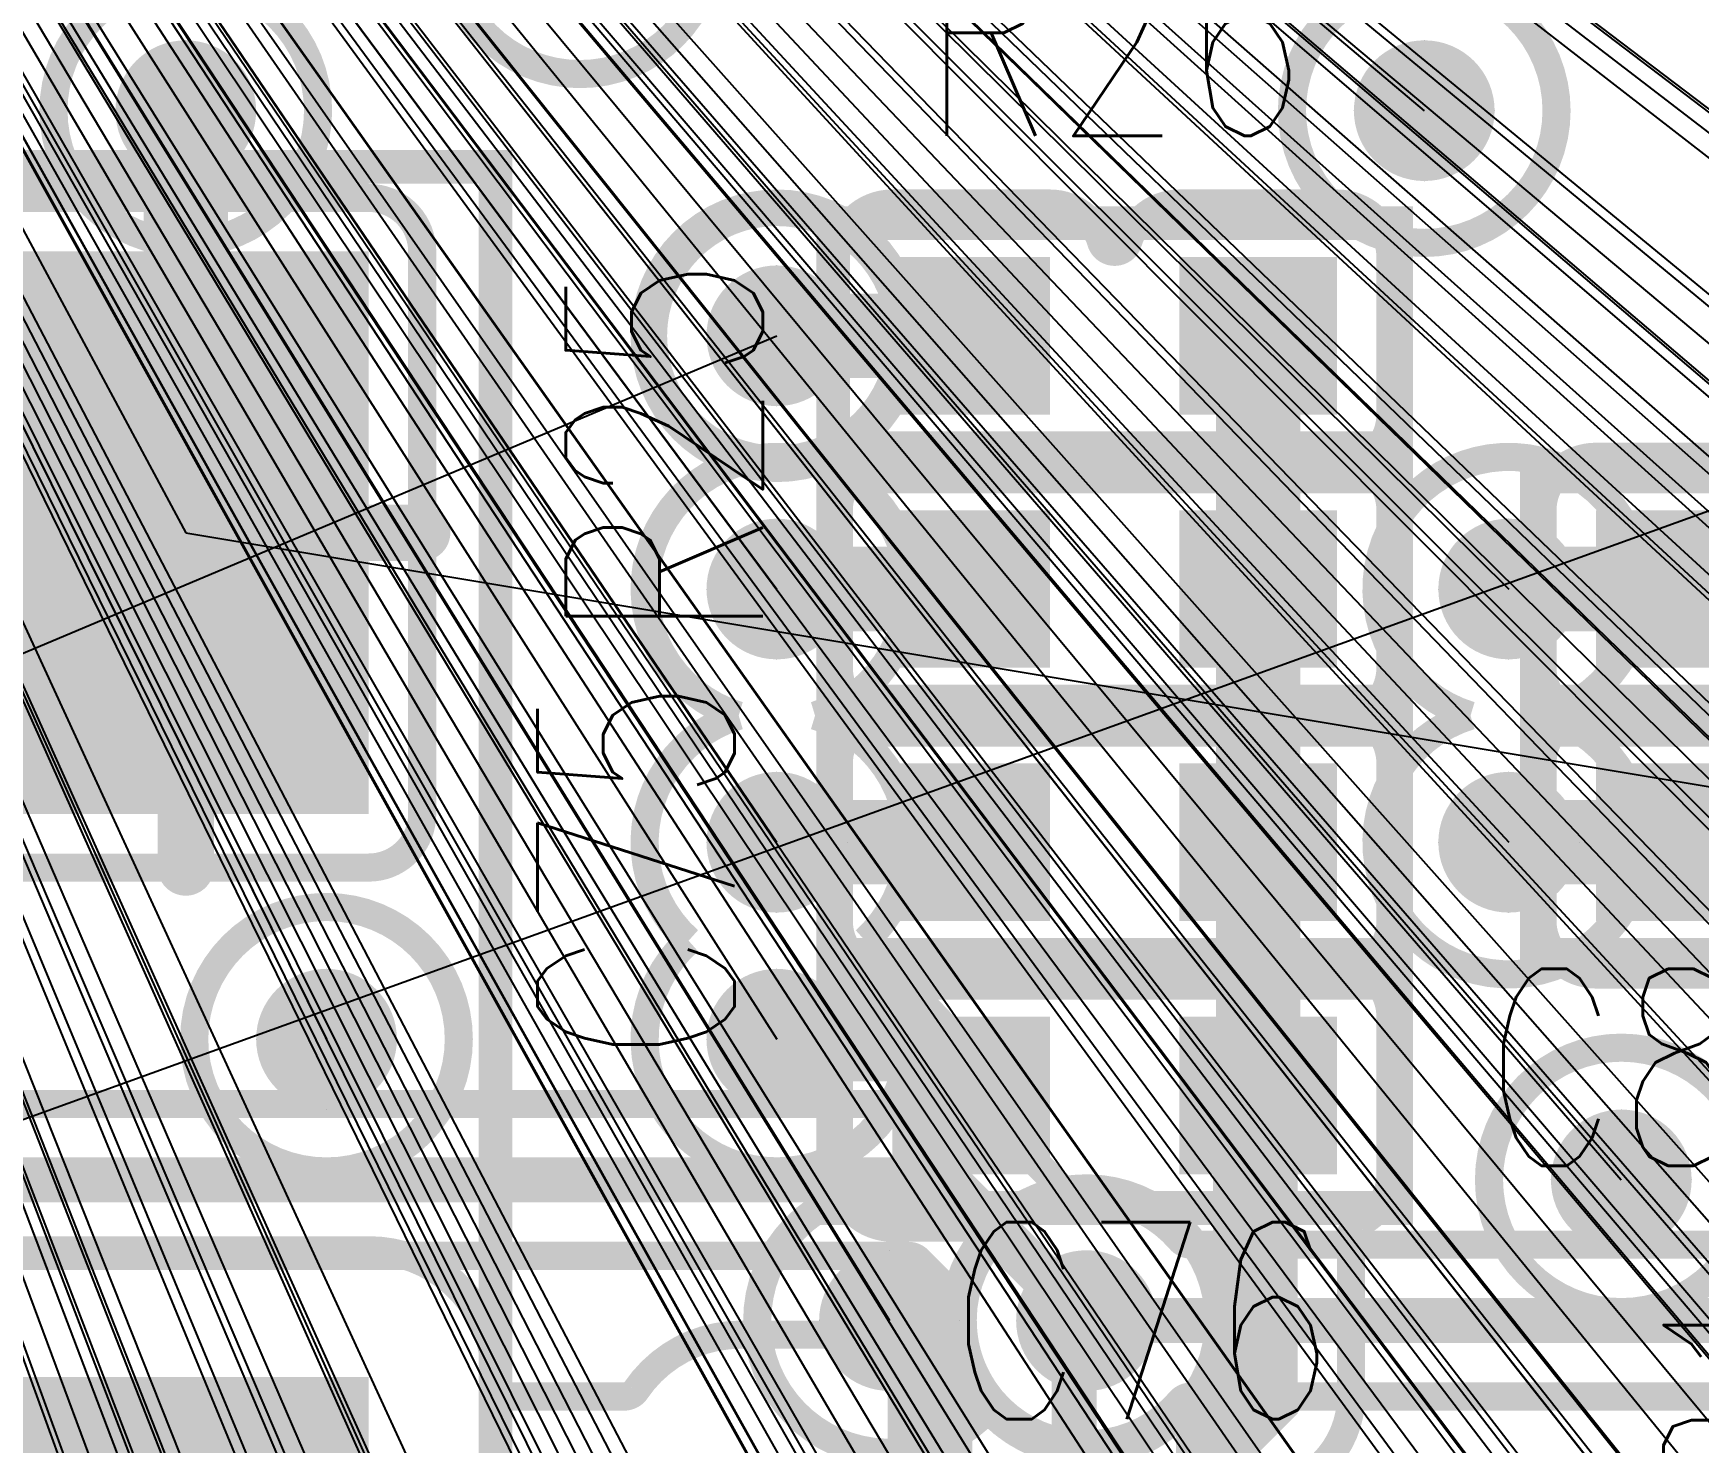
# Model space of a CAD drawing. Extents: x -1.33 to 3.2, y -3.63 to 2.02.
# Drawn here: x 0.5079 to 0.8037, y 1.0183 to 1.2688 of the extents above; entities that cross this region are included whole.
import ezdxf
from ezdxf.enums import TextEntityAlignment as Align

# ---------------------------------------------------------------- set-up
doc = ezdxf.new("R2010")
doc.units = 0
for name, pattern in [('SIG_0', [2, 1, 1]), ('SIG_37', [2, 1, 1]), ('SIG_51', [2, 1, 1]), ('SIG_52', [2, 1, 1])]:
    doc.linetypes.add(name, pattern=pattern)
for name, color, linetype in [('ATTRIBUTE_123', 255, 'CONTINUOUS'), ('DRIL_NPLTE_THRU_01', 16, 'CONTINUOUS'), ('DRIL_NPLTE_THRU_02', 106, 'CONTINUOUS'), ('DRIL_NPLTE_THRU_03', 255, 'CONTINUOUS'), ('DRIL_NPLTE_THRU_04', 176, 'CONTINUOUS'), ('DRIL_PLTE_THRU_01', 16, 'CONTINUOUS'), ('DRIL_PLTE_THRU_02', 106, 'CONTINUOUS'), ('DRIL_PLTE_THRU_03', 255, 'CONTINUOUS'), ('DRIL_PLTE_THRU_04', 176, 'CONTINUOUS'), ('DRIL_SYMBOL', 254, 'CONTINUOUS'), ('LINK_00', 254, 'CONTINUOUS'), ('PADS_BOT', 5, 'CONTINUOUS'), ('PADS_INNER', 1, 'CONTINUOUS'), ('PADS_TOP', 1, 'CONTINUOUS'), ('PART_NAME_123', 255, 'CONTINUOUS'), ('PART_TOP_2DLINE_123', 255, 'CONTINUOUS'), ('POUR_PADTHERM_01', 1, 'CONTINUOUS'), ('POUR_VIATHERM_01', 1, 'CONTINUOUS'), ('POUR_VIATHERM_02', 112, 'CONTINUOUS'), ('POUR_VIATHERM_03', 222, 'CONTINUOUS'), ('POUR_VIATHERM_04', 5, 'CONTINUOUS'), ('POUR_VOID_01', 1, 'CONTINUOUS'), ('POUR_VOID_02', 112, 'CONTINUOUS'), ('POUR_VOID_03', 222, 'CONTINUOUS'), ('POUR_VOID_04', 5, 'CONTINUOUS'), ('TRACE_01', 1, 'CONTINUOUS'), ('TRACE_04', 5, 'CONTINUOUS'), ('VIAPTS', 34, 'CONTINUOUS')]:
    doc.layers.add(name, color=color, linetype=linetype)
doc.styles.add('W0$005', font='simplex', dxfattribs={"width": 0.75})

# ---------------------------------------------------------------- blocks, each defined once
blk = doc.blocks.new('POUR_VOID_730')
at = {"layer": 'POUR_VOID_01', "const_width": 0.005}
blk.add_lwpolyline([(-16.1265, -16.7985), (-16.1545, -16.7985, -0.414214), (-16.164, -16.789), (-16.164, -16.761, -0.199359), (-16.16121, -16.75427, 0.415223), (-16.16121, -16.75073, -0.199359), (-16.164, -16.744), (-16.164, -16.716, -0.414214), (-16.1545, -16.7065), (-16.1265, -16.7065, -0.331681)], format="xyb", dxfattribs=at)
blk = doc.blocks.new('POUR_VOID_692')
at = {"layer": 'POUR_VOID_01', "const_width": 0.005}
blk.add_lwpolyline([(-16.363, -16.67), (-16.363, -16.77, -0.414214), (-16.3725, -16.7795), (-16.4375, -16.7795, -0.414214), (-16.447, -16.77), (-16.447, -16.67, -0.414214), (-16.4375, -16.6605), (-16.3725, -16.6605, -0.414214)], format="xyb", close=True, dxfattribs=at)
blk = doc.blocks.new('POUR_VOID_691')
at = {"layer": 'POUR_VOID_01', "const_width": 0.005}
blk.add_lwpolyline([(-16.4375, -16.8475), (-16.3725, -16.8475, -0.414214), (-16.35, -16.87), (-16.35, -16.871, 0.414214), (-16.3475, -16.8735), (-16.32711, -16.8735, 0.24907), (-16.32504, -16.8724, -0.249068), (-16.3064, -16.8625), (-16.2904, -16.8625, -0.274105), (-16.27066, -16.8742, 0.274107), (-16.26847, -16.8755), (-16.26577, -16.8755, 0.589317), (-16.26365, -16.87167, -0.300466), (-16.26305, -16.84743, 0.605913), (-16.26511, -16.8435), (-16.2795, -16.8435, -0.414214), (-16.289, -16.834), (-16.289, -16.806, -0.199359), (-16.28621, -16.79927, 0.415223), (-16.28621, -16.79573, -0.199359), (-16.289, -16.789), (-16.289, -16.761, -0.199359), (-16.28621, -16.75427, 0.415223), (-16.28621, -16.75073, -0.199359), (-16.289, -16.744), (-16.289, -16.716, -0.199359), (-16.28621, -16.70927, 0.415223), (-16.28621, -16.70573, -0.021846), (-16.28677, -16.70512, 0.351301), (-16.28984, -16.70451, -1.648533), (-16.28984, -16.66549, 0.351301), (-16.28677, -16.66488, -0.221272), (-16.2795, -16.6615), (-16.2515, -16.6615, -0.331681), (-16.2424, -16.66829, 0.745359), (-16.2376, -16.66829, -0.331681), (-16.2285, -16.6615), (-16.2005, -16.6615, -0.414214), (-16.191, -16.671), (-16.191, -16.699, -0.199359), (-16.19379, -16.70573, 0.415223), (-16.19379, -16.70927, -0.199359), (-16.191, -16.716), (-16.191, -16.744, -0.199359), (-16.19379, -16.75073, 0.415223), (-16.19379, -16.75427, -0.199359), (-16.191, -16.761), (-16.191, -16.789, -0.199359), (-16.19379, -16.79573, 0.415223), (-16.19379, -16.79927, -0.199359), (-16.191, -16.806), (-16.191, -16.834, -0.29325), (-16.19654, -16.84264, 0.29325), (-16.198, -16.84491), (-16.198, -16.8734, -0.198912), (-16.20298, -16.88542)], format="xyb", dxfattribs=at)
blk = doc.blocks.new('POUR_OUTLINE_677')
for name in ['POUR_VOID_730', 'POUR_VOID_692', 'POUR_VOID_691']:
    blk.add_blockref(name, (0, 0))
blk = doc.blocks.new('POUR_PADTHERM_739')
at = {"layer": 'POUR_PADTHERM_01', "const_width": 0.005}
for points in [[(-16.4075, -16.6605), (-16.4075, -16.7025, 1), (-16.4025, -16.7025), (-16.4025, -16.6605, 1), (-16.4075, -16.6605)], [(-16.447, -16.7225), (-16.4375, -16.7225, 1), (-16.4375, -16.7175), (-16.447, -16.7175, 1), (-16.447, -16.7225)], [(-16.363, -16.7175), (-16.3725, -16.7175, 1), (-16.3725, -16.7225), (-16.363, -16.7225, 1), (-16.363, -16.7175)], [(-16.4025, -16.7795), (-16.4025, -16.7375, 1), (-16.4075, -16.7375), (-16.4075, -16.7795, 1), (-16.4025, -16.7795)]]:
    blk.add_lwpolyline(points, format="xyb", dxfattribs=at)
blk = doc.blocks.new('POUR_VIATHERM_1240')
at = {"layer": 'POUR_VIATHERM_01'}
for points in [[(-16.3, -16.7175), (-16.3, -16.7175)], [(-16.3125, -16.73), (-16.3125, -16.73)], [(-16.2875, -16.73), (-16.2875, -16.73)], [(-16.3, -16.7425), (-16.3, -16.7425)]]:
    blk.add_lwpolyline(points, dxfattribs=at)
blk = doc.blocks.new('POUR_VIATHERM_1249')
at = {"layer": 'POUR_VIATHERM_01'}
for points in [[(-16.28, -16.8475), (-16.28, -16.8475)], [(-16.2925, -16.86), (-16.2925, -16.86)], [(-16.2675, -16.86), (-16.2675, -16.86)]]:
    blk.add_lwpolyline(points, dxfattribs=at)
blk = doc.blocks.new('POUR_VIATHERM_1256')
at = {"layer": 'POUR_VIATHERM_01'}
for points in [[(-16.17, -16.7175), (-16.17, -16.7175)], [(-16.1825, -16.73), (-16.1825, -16.73)], [(-16.17, -16.7425), (-16.17, -16.7425)]]:
    blk.add_lwpolyline(points, dxfattribs=at)
blk = doc.blocks.new('POUR_VIATHERM_1257')
at = {"layer": 'POUR_VIATHERM_01'}
for points in [[(-16.17, -16.7625), (-16.17, -16.7625)], [(-16.1825, -16.775), (-16.1825, -16.775)], [(-16.17, -16.7875), (-16.17, -16.7875)]]:
    blk.add_lwpolyline(points, dxfattribs=at)
blk = doc.blocks.new('POUR_VIATHERM_1260')
at = {"layer": 'POUR_VIATHERM_01'}
for points in [[(-16.3, -16.7975), (-16.3, -16.7975)], [(-16.3125, -16.81), (-16.3125, -16.81)], [(-16.2875, -16.81), (-16.2875, -16.81)], [(-16.3, -16.8225), (-16.3, -16.8225)]]:
    blk.add_lwpolyline(points, dxfattribs=at)
blk = doc.blocks.new('POUR_VIATHERM_1261')
at = {"layer": 'POUR_VIATHERM_01'}
for points in [[(-16.3, -16.7625), (-16.3, -16.7625)], [(-16.3125, -16.775), (-16.3125, -16.775)], [(-16.2875, -16.775), (-16.2875, -16.775)], [(-16.3, -16.7875), (-16.3, -16.7875)]]:
    blk.add_lwpolyline(points, dxfattribs=at)
blk = doc.blocks.new('POUR_VIATHERM_1301')
at = {"layer": 'POUR_VIATHERM_01'}
for points in [[(-16.38, -16.7975), (-16.38, -16.7975)], [(-16.3925, -16.81), (-16.3925, -16.81)], [(-16.3675, -16.81), (-16.3675, -16.81)], [(-16.38, -16.8225), (-16.38, -16.8225)]]:
    blk.add_lwpolyline(points, dxfattribs=at)
blk = doc.blocks.new('POUR_VIATHERM_1328')
at = {"layer": 'POUR_VIATHERM_01'}
for points in [[(-16.15, -16.8225), (-16.15, -16.8225)], [(-16.1625, -16.835), (-16.1625, -16.835)], [(-16.1375, -16.835), (-16.1375, -16.835)], [(-16.15, -16.8475), (-16.15, -16.8475)]]:
    blk.add_lwpolyline(points, dxfattribs=at)
blk = doc.blocks.new('POUR_VIATHERM_1348')
at = {"layer": 'POUR_VIATHERM_01'}
for points in [[(-16.185, -16.6325), (-16.185, -16.6325)], [(-16.1975, -16.645), (-16.1975, -16.645)], [(-16.1725, -16.645), (-16.1725, -16.645)], [(-16.185, -16.6575), (-16.185, -16.6575)]]:
    blk.add_lwpolyline(points, dxfattribs=at)
blk = doc.blocks.new('POUR_VIATHERM_1390')
at = {"layer": 'POUR_VIATHERM_01'}
for points in [[(-16.405, -16.6325), (-16.405, -16.6325)], [(-16.4175, -16.645), (-16.4175, -16.645)], [(-16.3925, -16.645), (-16.3925, -16.645)], [(-16.405, -16.6575), (-16.405, -16.6575)]]:
    blk.add_lwpolyline(points, dxfattribs=at)
blk = doc.blocks.new('POUR_HEADER_0')
for name in ['POUR_OUTLINE_677', 'POUR_VIATHERM_1390', 'POUR_VIATHERM_1348', 'POUR_PADTHERM_739', 'POUR_VIATHERM_1240', 'POUR_VIATHERM_1256', 'POUR_VIATHERM_1261', 'POUR_VIATHERM_1257', 'POUR_VIATHERM_1301', 'POUR_VIATHERM_1260', 'POUR_VIATHERM_1328', 'POUR_VIATHERM_1249']:
    blk.add_blockref(name, (18, 18))
blk = doc.blocks.new('POUR_VOID_25')
at = {"layer": 'POUR_VOID_04', "const_width": 0.005}
blk.add_lwpolyline([(-16.322, -16.685, 1), (-16.278, -16.685, 1)], format="xyb", close=True, dxfattribs=at)
blk = doc.blocks.new('POUR_VOID_12')
at = {"layer": 'POUR_VOID_04', "const_width": 0.005}
for points in [[(-16.08163, -16.8735), (-16.22645, -16.8735, 0.218159), (-16.22834, -16.87437, -0.722908), (-16.26694, -16.85838, 0.218159), (-16.26767, -16.85643), (-16.27486, -16.84923, 0.198912), (-16.27663, -16.8485), (-16.66, -16.8485, -0.198912), (-16.66955, -16.84455), (-16.70986, -16.80423, 0.198912), (-16.71163, -16.8035), (-17.165, -16.8035, -0.090521)], [(-17.15837, -16.7765), (-16.705, -16.7765, -0.198912), (-16.69545, -16.78045), (-16.65514, -16.82077, 0.198912), (-16.65337, -16.8215), (-16.27, -16.8215, -0.198912), (-16.26045, -16.82545), (-16.24857, -16.83733, 0.218159), (-16.24662, -16.83806, -0.23756), (-16.22834, -16.84563, 0.218159), (-16.22645, -16.8465), (-16.075, -16.8465, -0.198912)]]:
    blk.add_lwpolyline(points, format="xyb", dxfattribs=at)
blk = doc.blocks.new('POUR_OUTLINE_4')
for name in ['POUR_VOID_12', 'POUR_VOID_25']:
    blk.add_blockref(name, (0, 0))
blk = doc.blocks.new('POUR_VIATHERM_528')
at = {"layer": 'POUR_VIATHERM_04'}
for points in [[(-16.3, -16.7175), (-16.3, -16.7175)], [(-16.3125, -16.73), (-16.3125, -16.73)], [(-16.2875, -16.73), (-16.2875, -16.73)], [(-16.3, -16.7425), (-16.3, -16.7425)]]:
    blk.add_lwpolyline(points, dxfattribs=at)
blk = doc.blocks.new('POUR_VIATHERM_536')
at = {"layer": 'POUR_VIATHERM_04'}
for points in [[(-16.28, -16.8475), (-16.28, -16.8475)], [(-16.2925, -16.86), (-16.2925, -16.86)], [(-16.2675, -16.86), (-16.2675, -16.86)], [(-16.28, -16.8725), (-16.28, -16.8725)]]:
    blk.add_lwpolyline(points, dxfattribs=at)
blk = doc.blocks.new('POUR_VIATHERM_543')
at = {"layer": 'POUR_VIATHERM_04'}
for points in [[(-16.17, -16.7175), (-16.17, -16.7175)], [(-16.1825, -16.73), (-16.1825, -16.73)], [(-16.1575, -16.73), (-16.1575, -16.73)], [(-16.17, -16.7425), (-16.17, -16.7425)]]:
    blk.add_lwpolyline(points, dxfattribs=at)
blk = doc.blocks.new('POUR_VIATHERM_544')
at = {"layer": 'POUR_VIATHERM_04'}
for points in [[(-16.17, -16.7625), (-16.17, -16.7625)], [(-16.1825, -16.775), (-16.1825, -16.775)], [(-16.1575, -16.775), (-16.1575, -16.775)], [(-16.17, -16.7875), (-16.17, -16.7875)]]:
    blk.add_lwpolyline(points, dxfattribs=at)
blk = doc.blocks.new('POUR_VIATHERM_547')
at = {"layer": 'POUR_VIATHERM_04'}
for points in [[(-16.3, -16.7975), (-16.3, -16.7975)], [(-16.3125, -16.81), (-16.3125, -16.81)], [(-16.2875, -16.81), (-16.2875, -16.81)], [(-16.3, -16.8225), (-16.3, -16.8225)]]:
    blk.add_lwpolyline(points, dxfattribs=at)
blk = doc.blocks.new('POUR_VIATHERM_548')
at = {"layer": 'POUR_VIATHERM_04'}
for points in [[(-16.3, -16.7625), (-16.3, -16.7625)], [(-16.3125, -16.775), (-16.3125, -16.775)], [(-16.2875, -16.775), (-16.2875, -16.775)], [(-16.3, -16.7875), (-16.3, -16.7875)]]:
    blk.add_lwpolyline(points, dxfattribs=at)
blk = doc.blocks.new('POUR_VIATHERM_588')
at = {"layer": 'POUR_VIATHERM_04'}
for points in [[(-16.38, -16.7975), (-16.38, -16.7975)], [(-16.3925, -16.81), (-16.3925, -16.81)], [(-16.3675, -16.81), (-16.3675, -16.81)], [(-16.38, -16.8225), (-16.38, -16.8225)]]:
    blk.add_lwpolyline(points, dxfattribs=at)
blk = doc.blocks.new('POUR_VIATHERM_615')
at = {"layer": 'POUR_VIATHERM_04'}
for points in [[(-16.15, -16.8225), (-16.15, -16.8225)], [(-16.1625, -16.835), (-16.1625, -16.835)], [(-16.1375, -16.835), (-16.1375, -16.835)], [(-16.15, -16.8475), (-16.15, -16.8475)]]:
    blk.add_lwpolyline(points, dxfattribs=at)
blk = doc.blocks.new('POUR_VIATHERM_635')
at = {"layer": 'POUR_VIATHERM_04'}
for points in [[(-16.185, -16.6325), (-16.185, -16.6325)], [(-16.1975, -16.645), (-16.1975, -16.645)], [(-16.1725, -16.645), (-16.1725, -16.645)], [(-16.185, -16.6575), (-16.185, -16.6575)]]:
    blk.add_lwpolyline(points, dxfattribs=at)
blk = doc.blocks.new('POUR_VIATHERM_675')
at = {"layer": 'POUR_VIATHERM_04'}
for points in [[(-16.405, -16.6325), (-16.405, -16.6325)], [(-16.4175, -16.645), (-16.4175, -16.645)], [(-16.3925, -16.645), (-16.3925, -16.645)], [(-16.405, -16.6575), (-16.405, -16.6575)]]:
    blk.add_lwpolyline(points, dxfattribs=at)
blk = doc.blocks.new('POUR_HEADER_1')
for name in ['POUR_OUTLINE_4', 'POUR_VIATHERM_675', 'POUR_VIATHERM_635', 'POUR_VIATHERM_528', 'POUR_VIATHERM_543', 'POUR_VIATHERM_548', 'POUR_VIATHERM_544', 'POUR_VIATHERM_588', 'POUR_VIATHERM_547', 'POUR_VIATHERM_615', 'POUR_VIATHERM_536']:
    blk.add_blockref(name, (18, 18))
blk = doc.blocks.new('POUR_VOID_1947')
at = {"layer": 'POUR_VOID_02', "const_width": 0.005}
blk.add_lwpolyline([(-16.3235, -16.685, 1), (-16.2765, -16.685, 1)], format="xyb", close=True, dxfattribs=at)
blk = doc.blocks.new('POUR_VOID_1945')
at = {"layer": 'POUR_VOID_02', "const_width": 0.005}
blk.add_lwpolyline([(-16.2685, -16.86, 1), (-16.2215, -16.86, 1)], format="xyb", close=True, dxfattribs=at)
blk = doc.blocks.new('POUR_OUTLINE_1921')
for name in ['POUR_VOID_1947', 'POUR_VOID_1945']:
    blk.add_blockref(name, (0, 0))
blk = doc.blocks.new('POUR_VIATHERM_2467')
at = {"layer": 'POUR_VIATHERM_02'}
for points in [[(-16.3, -16.7175), (-16.3, -16.7175)], [(-16.3125, -16.73), (-16.3125, -16.73)], [(-16.2875, -16.73), (-16.2875, -16.73)], [(-16.3, -16.7425), (-16.3, -16.7425)]]:
    blk.add_lwpolyline(points, dxfattribs=at)
blk = doc.blocks.new('POUR_VIATHERM_2475')
at = {"layer": 'POUR_VIATHERM_02'}
for points in [[(-16.28, -16.8475), (-16.28, -16.8475)], [(-16.2925, -16.86), (-16.2925, -16.86)], [(-16.2675, -16.86), (-16.2675, -16.86)], [(-16.28, -16.8725), (-16.28, -16.8725)]]:
    blk.add_lwpolyline(points, dxfattribs=at)
blk = doc.blocks.new('POUR_VIATHERM_2482')
at = {"layer": 'POUR_VIATHERM_02'}
for points in [[(-16.17, -16.7175), (-16.17, -16.7175)], [(-16.1825, -16.73), (-16.1825, -16.73)], [(-16.1575, -16.73), (-16.1575, -16.73)], [(-16.17, -16.7425), (-16.17, -16.7425)]]:
    blk.add_lwpolyline(points, dxfattribs=at)
blk = doc.blocks.new('POUR_VIATHERM_2483')
at = {"layer": 'POUR_VIATHERM_02'}
for points in [[(-16.17, -16.7625), (-16.17, -16.7625)], [(-16.1825, -16.775), (-16.1825, -16.775)], [(-16.1575, -16.775), (-16.1575, -16.775)], [(-16.17, -16.7875), (-16.17, -16.7875)]]:
    blk.add_lwpolyline(points, dxfattribs=at)
blk = doc.blocks.new('POUR_VIATHERM_2486')
at = {"layer": 'POUR_VIATHERM_02'}
for points in [[(-16.3, -16.7975), (-16.3, -16.7975)], [(-16.3125, -16.81), (-16.3125, -16.81)], [(-16.2875, -16.81), (-16.2875, -16.81)], [(-16.3, -16.8225), (-16.3, -16.8225)]]:
    blk.add_lwpolyline(points, dxfattribs=at)
blk = doc.blocks.new('POUR_VIATHERM_2487')
at = {"layer": 'POUR_VIATHERM_02'}
for points in [[(-16.3, -16.7625), (-16.3, -16.7625)], [(-16.3125, -16.775), (-16.3125, -16.775)], [(-16.2875, -16.775), (-16.2875, -16.775)], [(-16.3, -16.7875), (-16.3, -16.7875)]]:
    blk.add_lwpolyline(points, dxfattribs=at)
blk = doc.blocks.new('POUR_VIATHERM_2527')
at = {"layer": 'POUR_VIATHERM_02'}
for points in [[(-16.38, -16.7975), (-16.38, -16.7975)], [(-16.3925, -16.81), (-16.3925, -16.81)], [(-16.3675, -16.81), (-16.3675, -16.81)], [(-16.38, -16.8225), (-16.38, -16.8225)]]:
    blk.add_lwpolyline(points, dxfattribs=at)
blk = doc.blocks.new('POUR_VIATHERM_2554')
at = {"layer": 'POUR_VIATHERM_02'}
for points in [[(-16.15, -16.8225), (-16.15, -16.8225)], [(-16.1625, -16.835), (-16.1625, -16.835)], [(-16.1375, -16.835), (-16.1375, -16.835)], [(-16.15, -16.8475), (-16.15, -16.8475)]]:
    blk.add_lwpolyline(points, dxfattribs=at)
blk = doc.blocks.new('POUR_VIATHERM_2574')
at = {"layer": 'POUR_VIATHERM_02'}
for points in [[(-16.185, -16.6325), (-16.185, -16.6325)], [(-16.1975, -16.645), (-16.1975, -16.645)], [(-16.1725, -16.645), (-16.1725, -16.645)], [(-16.185, -16.6575), (-16.185, -16.6575)]]:
    blk.add_lwpolyline(points, dxfattribs=at)
blk = doc.blocks.new('POUR_VIATHERM_2613')
at = {"layer": 'POUR_VIATHERM_02'}
for points in [[(-16.405, -16.6325), (-16.405, -16.6325)], [(-16.4175, -16.645), (-16.4175, -16.645)], [(-16.3925, -16.645), (-16.3925, -16.645)], [(-16.405, -16.6575), (-16.405, -16.6575)]]:
    blk.add_lwpolyline(points, dxfattribs=at)
blk = doc.blocks.new('POUR_HEADER_2')
for name in ['POUR_OUTLINE_1921', 'POUR_VIATHERM_2613', 'POUR_VIATHERM_2574', 'POUR_VIATHERM_2467', 'POUR_VIATHERM_2482', 'POUR_VIATHERM_2487', 'POUR_VIATHERM_2483', 'POUR_VIATHERM_2527', 'POUR_VIATHERM_2486', 'POUR_VIATHERM_2554', 'POUR_VIATHERM_2475']:
    blk.add_blockref(name, (18, 18))
blk = doc.blocks.new('POUR_VOID_1595')
at = {"layer": 'POUR_VOID_03', "const_width": 0.005}
blk.add_lwpolyline([(-16.4285, -16.645, 1), (-16.3815, -16.645, 1)], format="xyb", close=True, dxfattribs=at)
blk = doc.blocks.new('POUR_VOID_1585')
at = {"layer": 'POUR_VOID_03', "const_width": 0.005}
blk.add_lwpolyline([(-16.3585, -16.615, 1), (-16.3115, -16.615, 1)], format="xyb", close=True, dxfattribs=at)
blk = doc.blocks.new('POUR_VOID_1584')
at = {"layer": 'POUR_VOID_03', "const_width": 0.005}
blk.add_lwpolyline([(-16.4035, -16.81, 1), (-16.3565, -16.81, 1)], format="xyb", close=True, dxfattribs=at)
blk = doc.blocks.new('POUR_VOID_1576')
at = {"layer": 'POUR_VOID_03', "const_width": 0.005}
blk.add_lwpolyline([(-16.30678, -16.7525, -6.781646), (-16.29322, -16.7525, -0.585259), (-16.28432, -16.7925, -2.614026), (-16.31568, -16.7925, -0.585259)], format="xyb", close=True, dxfattribs=at)
blk = doc.blocks.new('POUR_VOID_1563')
at = {"layer": 'POUR_VOID_03', "const_width": 0.005}
blk.add_lwpolyline([(-16.2625, -16.84432, -2.614026), (-16.2625, -16.87568, -2.614026)], format="xyb", close=True, dxfattribs=at)
blk = doc.blocks.new('POUR_VOID_1537')
at = {"layer": 'POUR_VOID_03', "const_width": 0.005}
blk.add_lwpolyline([(-16.2085, -16.645, 1), (-16.1615, -16.645, 1)], format="xyb", close=True, dxfattribs=at)
blk = doc.blocks.new('POUR_VOID_1536')
at = {"layer": 'POUR_VOID_03', "const_width": 0.005}
blk.add_lwpolyline([(-16.17678, -16.7525, -6.781646), (-16.16322, -16.7525, -6.781646)], format="xyb", close=True, dxfattribs=at)
blk = doc.blocks.new('POUR_VOID_1530')
at = {"layer": 'POUR_VOID_03', "const_width": 0.005}
blk.add_lwpolyline([(-16.1735, -16.835, 1), (-16.1265, -16.835, 1)], format="xyb", close=True, dxfattribs=at)
blk = doc.blocks.new('POUR_OUTLINE_1392')
for name in ['POUR_VOID_1585', 'POUR_VOID_1595', 'POUR_VOID_1537', 'POUR_VOID_1576', 'POUR_VOID_1536', 'POUR_VOID_1584', 'POUR_VOID_1530', 'POUR_VOID_1563']:
    blk.add_blockref(name, (0, 0))
blk = doc.blocks.new('POUR_VIATHERM_1911')
at = {"layer": 'POUR_VIATHERM_03'}
for points in [[(-16.3, -16.6725), (-16.3, -16.6725)], [(-16.3125, -16.685), (-16.3125, -16.685)], [(-16.2875, -16.685), (-16.2875, -16.685)], [(-16.3, -16.6975), (-16.3, -16.6975)]]:
    blk.add_lwpolyline(points, dxfattribs=at)
blk = doc.blocks.new('POUR_HEADER_3')
for name in ['POUR_OUTLINE_1392', 'POUR_VIATHERM_1911']:
    blk.add_blockref(name, (18, 15.915))
blk = doc.blocks.new('SMOOTH_0$006')
at = {"const_width": 0.003}
blk.add_lwpolyline([(-0.0015, 0, 1), (0.0015, 0, 1)], format="xyb", close=True, dxfattribs=at)
blk = doc.blocks.new('PART_BODY_TOP_24')
at = {"layer": 'PART_TOP_2DLINE_123', "const_width": 0.006}
blk.add_lwpolyline([(-0.05, -0.02), (0.05, -0.02), (0.05, 0.02), (-0.05, 0.02)], close=True, dxfattribs=at)
at = {"layer": 'PART_TOP_2DLINE_123'}
for p in [(-0.05, 0.02), (0.05, 0.02), (-0.05, -0.02), (0.05, -0.02)]:
    blk.add_blockref('SMOOTH_0$006', p, dxfattribs=at)
blk = doc.blocks.new('DRIL_HOLE_0')
blk.add_lwpolyline([(0, 0, 1), (0, 0, 1)], format="xyb", close=True)
blk = doc.blocks.new('PAD_10')
blk.add_lwpolyline([(0, 0, 1), (0, 0, 1)], format="xyb", close=True)
blk = doc.blocks.new('PAD_12')
at = {"const_width": 0.028}
blk.add_lwpolyline([(-0.014, 0), (0.014, 0)], dxfattribs=at)
blk = doc.blocks.new('STK_TOP_8')
at = {"layer": 'DRIL_PLTE_THRU_01'}
blk.add_blockref('DRIL_HOLE_0', (0, 0), dxfattribs=at)
at = {"layer": 'DRIL_PLTE_THRU_02'}
blk.add_blockref('DRIL_HOLE_0', (0, 0), dxfattribs=at)
at = {"layer": 'DRIL_PLTE_THRU_03'}
blk.add_blockref('DRIL_HOLE_0', (0, 0), dxfattribs=at)
at = {"layer": 'DRIL_PLTE_THRU_04'}
blk.add_blockref('DRIL_HOLE_0', (0, 0), dxfattribs=at)
at = {"layer": 'PADS_BOT'}
blk.add_blockref('PAD_10', (0, 0), dxfattribs=at)
at = {"layer": 'PADS_INNER'}
blk.add_blockref('PAD_10', (0, 0), dxfattribs=at)
at = {"layer": 'PADS_TOP'}
blk.add_blockref('PAD_12', (0, 0), dxfattribs=at)
blk = doc.blocks.new('SYM_TOP_6')
for name, p in [('PART_BODY_TOP_24', (0, 0)), ('STK_TOP_8', (-0.0255, 0)), ('STK_TOP_8', (0.0255, 0))]:
    blk.add_blockref(name, p)
blk = doc.blocks.new('PART_TOP_78')
blk.add_blockref('SYM_TOP_6', (0, 0))
at = {"layer": 'PART_NAME_123', "style": 'W0$005', "width": 0.75}
blk.add_text('C75', height=0.035, rotation=90, dxfattribs=at).set_placement((-0.085, -0.005), align=Align.MIDDLE_CENTER)
blk = doc.blocks.new('PART_TOP_79')
blk.add_blockref('SYM_TOP_6', (0, 0))
at = {"layer": 'PART_NAME_123', "style": 'W0$005', "width": 0.75}
blk.add_text('C76', height=0.035, dxfattribs=at).set_placement((0.005, -0.04), align=Align.MIDDLE_CENTER)
blk = doc.blocks.new('PART_TOP_85')
blk.add_blockref('SYM_TOP_6', (0, 0))
at = {"layer": 'PART_NAME_123', "style": 'W0$005', "width": 0.75}
blk.add_text('C81', height=0.035, rotation=-180, dxfattribs=at).set_placement((0.035, -0.05), align=Align.MIDDLE_CENTER)
blk = doc.blocks.new('PART_TOP_86')
blk.add_blockref('SYM_TOP_6', (0, 0))
at = {"layer": 'PART_NAME_123', "style": 'W0$005', "width": 0.75}
blk.add_text('C82', height=0.035, rotation=-180, dxfattribs=at).set_placement((0.025, 0.04), align=Align.MIDDLE_CENTER)
blk = doc.blocks.new('PART_TOP_87')
blk.add_blockref('SYM_TOP_6', (0, 0))
at = {"layer": 'PART_NAME_123', "style": 'W0$005', "width": 0.75}
blk.add_text('C83', height=0.035, rotation=-180, dxfattribs=at).set_placement((-0.09, -0.005), align=Align.MIDDLE_CENTER)
blk = doc.blocks.new('PART_BODY_TOP_27')
at = {"layer": 'PART_TOP_2DLINE_123', "const_width": 0.006}
blk.add_lwpolyline([(0.155, 0.165), (0.155, -0.165), (-0.155, -0.165), (-0.155, 0.165)], close=True, dxfattribs=at)
at = {"layer": 'PART_TOP_2DLINE_123'}
blk.add_blockref('SMOOTH_0$006', (0.155, 0.165), dxfattribs=at)
blk = doc.blocks.new('PAD_18')
at = {"const_width": 0.065}
blk.add_lwpolyline([(-0.05, 0), (0.05, 0)], dxfattribs=at)
blk = doc.blocks.new('STK_TOP_13')
at = {"layer": 'DRIL_PLTE_THRU_01'}
blk.add_blockref('DRIL_HOLE_0', (0, 0), dxfattribs=at)
at = {"layer": 'DRIL_PLTE_THRU_02'}
blk.add_blockref('DRIL_HOLE_0', (0, 0), dxfattribs=at)
at = {"layer": 'DRIL_PLTE_THRU_03'}
blk.add_blockref('DRIL_HOLE_0', (0, 0), dxfattribs=at)
at = {"layer": 'DRIL_PLTE_THRU_04'}
blk.add_blockref('DRIL_HOLE_0', (0, 0), dxfattribs=at)
at = {"layer": 'PADS_BOT'}
blk.add_blockref('PAD_10', (0, 0), dxfattribs=at)
at = {"layer": 'PADS_INNER'}
blk.add_blockref('PAD_10', (0, 0), dxfattribs=at)
at = {"layer": 'PADS_TOP', "rotation": 90}
blk.add_blockref('PAD_18', (0, 0), dxfattribs=at)
blk = doc.blocks.new('SYM_TOP_9')
for name, p in [('STK_TOP_13', (0.1, 0.1)), ('PART_BODY_TOP_27', (0, 0)), ('STK_TOP_13', (0.1, -0.1))]:
    blk.add_blockref(name, p)
blk = doc.blocks.new('PART_TOP_130')
blk.add_blockref('SYM_TOP_9', (0, 0))
blk = doc.blocks.new('PART_BODY_TOP_29')
at = {"layer": 'PART_TOP_2DLINE_123', "const_width": 0.006}
blk.add_lwpolyline([(-0.06, -0.06), (-0.06, 0.06), (0.06, 0.06), (0.06, -0.06)], close=True, dxfattribs=at)
at = {"layer": 'PART_TOP_2DLINE_123'}
for p in [(-0.06, 0.06), (0.06, 0.06), (-0.06, -0.06), (0.06, -0.06)]:
    blk.add_blockref('SMOOTH_0$006', p, dxfattribs=at)
blk = doc.blocks.new('PAD_24')
at = {"const_width": 0.016}
blk.add_lwpolyline([(-0.02, 0), (0.02, 0)], dxfattribs=at)
blk = doc.blocks.new('STK_TOP_18')
at = {"layer": 'DRIL_NPLTE_THRU_01'}
blk.add_blockref('DRIL_HOLE_0', (0, 0), dxfattribs=at)
at = {"layer": 'DRIL_NPLTE_THRU_02'}
blk.add_blockref('DRIL_HOLE_0', (0, 0), dxfattribs=at)
at = {"layer": 'DRIL_NPLTE_THRU_03'}
blk.add_blockref('DRIL_HOLE_0', (0, 0), dxfattribs=at)
at = {"layer": 'DRIL_NPLTE_THRU_04'}
blk.add_blockref('DRIL_HOLE_0', (0, 0), dxfattribs=at)
at = {"layer": 'PADS_BOT'}
blk.add_blockref('PAD_10', (0, 0), dxfattribs=at)
at = {"layer": 'PADS_INNER'}
blk.add_blockref('PAD_10', (0, 0), dxfattribs=at)
at = {"layer": 'PADS_TOP', "rotation": 90}
blk.add_blockref('PAD_24', (0, 0), dxfattribs=at)
blk = doc.blocks.new('SYM_TOP_11')
for name, p in [('STK_TOP_18', (-0.0384, 0.09)), ('STK_TOP_18', (-0.0128, 0.09)), ('STK_TOP_18', (0.0128, 0.09)), ('STK_TOP_18', (0.0384, 0.09)), ('PART_BODY_TOP_29', (0, 0)), ('STK_TOP_18', (-0.0384, -0.09)), ('STK_TOP_18', (-0.0128, -0.09)), ('STK_TOP_18', (0.0128, -0.09)), ('STK_TOP_18', (0.0384, -0.09))]:
    blk.add_blockref(name, p)
blk = doc.blocks.new('PART_TOP_132')
blk.add_blockref('SYM_TOP_11', (0, 0))
at = {"layer": 'ATTRIBUTE_123', "style": 'W0$005', "width": 0.75}
blk.add_text('o', height=0.035, rotation=-180, dxfattribs=at).set_placement((-0.07, -0.075), align=Align.MIDDLE_CENTER)
at = {"layer": 'PART_NAME_123', "style": 'W0$005', "width": 0.75}
blk.add_text('U12', height=0.035, rotation=-180, dxfattribs=at).set_placement((0.105, 0.065), align=Align.MIDDLE_CENTER)
blk = doc.blocks.new('PART_TOP_145')
blk.add_blockref('SYM_TOP_6', (0, 0))
at = {"layer": 'PART_NAME_123', "style": 'W0$005', "width": 0.75}
blk.add_text('R25', height=0.035, rotation=-90, dxfattribs=at).set_placement((0.08, -0.025), align=Align.MIDDLE_CENTER)
blk = doc.blocks.new('PART_TOP_146')
blk.add_blockref('SYM_TOP_6', (0, 0))
at = {"layer": 'PART_NAME_123', "style": 'W0$005', "width": 0.75}
blk.add_text('R26', height=0.035, dxfattribs=at).set_placement((0, 0.053), align=Align.MIDDLE_CENTER)
blk = doc.blocks.new('SMOOTH_0$015')
at = {"const_width": 0.0075}
blk.add_lwpolyline([(-0.00375, 0, 1), (0.00375, 0, 1)], format="xyb", close=True, dxfattribs=at)
blk = doc.blocks.new('SMOOTH_0$008')
at = {"const_width": 0.004}
blk.add_lwpolyline([(-0.002, 0, 1), (0.002, 0, 1)], format="xyb", close=True, dxfattribs=at)
blk = doc.blocks.new('DRIL_SYMBOL_0$012')
at = {"layer": 'DRIL_SYMBOL', "const_width": 0.002}
for points in [[(0, -0.01), (0, 0.01)], [(-0.01, 0), (0.01, 0)]]:
    blk.add_lwpolyline(points, dxfattribs=at)
blk = doc.blocks.new('DRIL_HOLE_0$012')
at = {"const_width": 0.006}
blk.add_lwpolyline([(-0.003, 0, 1), (0.003, 0, 1)], format="xyb", close=True, dxfattribs=at)
blk.add_blockref('DRIL_SYMBOL_0$012', (0, 0))
blk = doc.blocks.new('PAD_66')
at = {"const_width": 0.0125}
blk.add_lwpolyline([(0, -0.00625, 1), (0, 0.00625, 1)], format="xyb", close=True, dxfattribs=at)
blk = doc.blocks.new('STK_TOP_3')
at = {"layer": 'DRIL_PLTE_THRU_01'}
blk.add_blockref('DRIL_HOLE_0$012', (0, 0), dxfattribs=at)
at = {"layer": 'DRIL_PLTE_THRU_02'}
blk.add_blockref('DRIL_HOLE_0$012', (0, 0), dxfattribs=at)
at = {"layer": 'DRIL_PLTE_THRU_03'}
blk.add_blockref('DRIL_HOLE_0$012', (0, 0), dxfattribs=at)
at = {"layer": 'DRIL_PLTE_THRU_04'}
blk.add_blockref('DRIL_HOLE_0$012', (0, 0), dxfattribs=at)
at = {"layer": 'PADS_BOT'}
blk.add_blockref('PAD_66', (0, 0), dxfattribs=at)
at = {"layer": 'PADS_INNER'}
blk.add_blockref('PAD_66', (0, 0), dxfattribs=at)
at = {"layer": 'PADS_TOP'}
blk.add_blockref('PAD_66', (0, 0), dxfattribs=at)
blk = doc.blocks.new('SYM_TOP_1')
blk.add_blockref('STK_TOP_3', (0, 0))

msp = doc.modelspace()

# ---------------------------------------------------------------- linework, layer by layer
at = {"layer": 'LINK_00', "linetype": 'SIG_0'}
for p, q in [((0.28, 1.655), (0.645, 0.695)), ((0.28, 1.655), (1.16, 0.395)), ((0.28, 1.655), (1.155, 0.515)), ((0.28, 1.655), (1.16, 0.615)), ((0.28, 1.655), (0.605, 0.765)), ((0.28, 1.655), (1.02, 0.225)), ((0.28, 1.655), (1.045, 0.75)), ((0.28, 1.655), (1.055, 0.89)), ((0.28, 1.655), (1.21, 0.49)), ((0.28, 1.655), (1.525, 0.08)), ((0.28, 1.655), (1.475, 0.03)), ((0.28, 1.655), (1.465, -0.02)), ((0.28, 1.655), (1.41, -0.065)), ((0.28, 1.655), (1.32, -0.065)), ((0.28, 1.655), (1.235, -0.065)), ((0.28, 1.655), (1.145, -0.065)), ((0.28, 1.655), (1.05, -0.065)), ((0.28, 1.655), (0.955, -0.065)), ((0.28, 1.655), (1.56, 0.68)), ((0.28, 1.655), (1.56, 0.58)), ((0.28, 1.655), (1.56, 0.48)), ((0.28, 1.655), (1.49, 0.725)), ((0.28, 1.655), (1.41, 0.72)), ((0.28, 1.655), (1.37, 0.645)), ((0.28, 1.655), (1.385, 0.58)), ((0.28, 1.655), (1.395, 0.505)), ((0.28, 1.655), (1.475, 0.635)), ((0.28, 1.655), (1.47, 0.555)), ((0.28, 1.655), (0.955, 0.065)), ((0.28, 1.655), (1.56, 0.375)), ((0.28, 1.655), (0.92, 0.105)), ((0.28, 1.655), (1.46, 0.37)), ((0.28, 1.655), (1.06, 0.07)), ((0.28, 1.655), (1.37, 0.375)), ((0.28, 1.655), (1.285, 0.38)), ((0.28, 1.655), (1.13, 0.125)), ((0.28, 1.655), (1.26, 0.315)), ((0.28, 1.655), (1.09, 0.205)), ((0.28, 1.655), (1.2, 0.325)), ((0.28, 1.655), (1.46, 0.275)), ((0.28, 1.655), (1.48, 0.45)), ((0.28, 1.655), (1.56, 0.265)), ((0.28, 1.655), (1.215, 0.215)), ((0.28, 1.655), (1.34, 0.265)), ((0.28, 1.655), (1.4, 0.2)), ((0.28, 1.655), (1.435, 0.12)), ((0.28, 1.655), (1.35, 0.075)), ((0.28, 1.655), (1.205, 0.075)), ((0.28, 1.655), (1.295, 0.16)), ((0.28, 1.655), (1.22, 0.94)), ((0.28, 1.655), (0.64, 1.17)), ((0.28, 1.655), (1.055, 0.4)), ((0.28, 1.655), (1.09969, 0.27669)), ((0.28, 1.655), (0.97, 0.88)), ((0.28, 1.655), (0.925, 1.035)), ((0.28, 1.655), (1.07, 0.685)), ((0.28, 1.655), (1.165, 0.71)), ((0.28, 1.655), (1.345, 0.7)), ((0.28, 1.655), (0.66, 1.04)), ((0.28, 1.655), (0.535, 1.18)), ((0.28, 1.655), (0.64, 0.74)), ((0.28, 1.655), (0.77, 1.17)), ((0.28, 1.655), (0.77, 1.125)), ((0.28, 1.655), (0.865, 0.99)), ((0.28, 1.655), (0.64, 1.09)), ((0.28, 1.655), (0.64, 1.125)), ((0.28, 1.655), (0.895, 1.115)), ((0.28, 1.655), (1.025, 1.02)), ((0.28, 1.655), (1.055, 0.97)), ((0.28, 1.655), (0.99, 0.715)), ((0.28, 1.655), (0.895, 0.735)), ((0.28, 1.655), (0.845, 0.795)), ((0.28, 1.655), (0.775, 0.68)), ((0.28, 1.655), (0.775, 0.785)), ((0.28, 1.655), (0.775, 0.58)), ((0.28, 1.655), (0.83, 0.545)), ((0.28, 1.655), (0.775, 0.495)), ((0.28, 1.655), (0.775, 0.325)), ((0.28, 1.655), (0.775, 0.41)), ((0.28, 1.655), (0.855, 0.325)), ((0.28, 1.655), (0.985, 0.405)), ((0.28, 1.655), (1.02, 0.33)), ((0.28, 1.655), (0.98, 0.5)), ((0.28, 1.655), (1.055, 0.56)), ((0.28, 1.655), (1.055, 0.48)), ((0.28, 1.655), (0.95, 0.64)), ((0.28, 1.655), (0.86, 0.64)), ((0.28, 1.655), (1.05, 0.635)), ((0.28, 1.655), (1.22, 0.145)), ((0.28, 1.655), (0.94, 0.33)), ((0.28, 1.655), (0.9, 0.445)), ((0.28, 1.655), (0.845, 0.4)), ((0.28, 1.655), (0.56, 1.09)), ((0.28, 1.655), (0.58, 0.83)), ((0.28, 1.655), (0.61, 0.92)), ((0.28, 1.655), (0.675, 0.625)), ((0.28, 1.655), (0.765, 0.86)), ((0.28, 1.655), (0.745, 0.965)), ((0.28, 1.655), (0.82, 0.97)), ((0.28, 1.655), (0.79, 1.065)), ((0.28, 1.655), (0.87, 0.86)), ((0.28, 1.655), (0.95, 0.815)), ((0.28, 1.655), (1.25, 0.78)), ((0.28, 1.655), (1.155, 0.78)), ((0.28, 1.655), (1.355, 0.77)), ((0.28, 1.655), (1.235, 0.725)), ((0.28, 1.655), (1.25, 0.65)), ((0.28, 1.655), (1.005, 0.955)), ((0.28, 1.655), (1.155, 0.975)), ((0.28, 1.655), (1.16, 0.9)), ((0.28, 1.655), (0.755, 1.255)), ((0.28, 1.655), (1.01, 0.165)), ((0.28, 1.655), (1.21, 0.535)), ((0.28, 1.655), (1.21, 0.585)), ((0.28, 1.655), (0.695, 0.86)), ((0.28, 1.655), (0.875, 0.225)), ((0.28, 1.655), (0.83, 0.225)), ((0.28, 1.655), (1.025, 0.795)), ((0.28, 1.655), (1.0545, 0.84)), ((0.28, 1.655), (0.915, 0.55)), ((0.535, 1.18), (1.405, 1.035))]:
    msp.add_line(p, q, dxfattribs=at)
at = {"layer": 'LINK_00', "linetype": 'SIG_52'}
for q in [(0.64, 1.215), (0.85, 1.2)]:
    msp.add_line((-0.88, 0.575), q, dxfattribs=at)
at = {"layer": 'TRACE_01', "linetype": 'SIG_0', "const_width": 0.015}
for points in [[(0.535, 1.18), (0.535, 1.255)], [(0.64, 1.17), (0.6745, 1.17)], [(0.77, 1.17), (0.7995, 1.17)], [(0.64, 1.125), (0.6745, 1.125)], [(0.77, 1.125), (0.7995, 1.125)], [(0.6745, 1.08), (0.665, 1.09), (0.64, 1.09)], [(0.6672, 0.995), (0.6672, 1.0328), (0.66, 1.04)]]:
    msp.add_lwpolyline(points, dxfattribs=at)
at = {"layer": 'TRACE_01', "linetype": 'SIG_52', "const_width": 0.015}
msp.add_lwpolyline([(0.64, 1.215), (0.6745, 1.215)], dxfattribs=at)
at = {"layer": 'TRACE_01', "linetype": 'SIG_51', "const_width": 0.015}
for points in [[(0.7255, 1.17), (0.7255, 1.215)], [(0.7255, 1.125), (0.7255, 1.17)], [(0.7255, 1.08), (0.7255, 1.125)], [(0.7184, 0.995), (0.7184, 1.02), (0.725, 1.0266), (0.725, 1.07526), (0.7255, 1.08)]]:
    msp.add_lwpolyline(points, dxfattribs=at)
at = {"layer": 'TRACE_01', "linetype": 'SIG_37', "const_width": 0.008}
msp.add_lwpolyline([(0.6928, 0.995), (0.6928, 1.04), (0.695, 1.04)], dxfattribs=at)
at = {"layer": 'TRACE_04', "linetype": 'SIG_37', "const_width": 0.008}
for points in [[(-0.505, 1.435), (-0.48, 1.435), (-0.42, 1.375), (-0.42, 1.27), (-0.39, 1.24), (-0.355, 1.24), (-0.225, 1.11), (0.235, 1.11), (0.28, 1.065), (0.67, 1.065), (0.695, 1.04)], [(0.695, 1.04), (0.865, 1.04), (1, 0.905), (1, 0.74), (1.025, 0.715), (1.08, 0.715), (1.11, 0.685), (1.25, 0.685)]]:
    msp.add_lwpolyline(points, dxfattribs=at)

# ---------------------------------------------------------------- block references
at = {"linetype": 'SIG_0'}
for name in ['POUR_HEADER_0', 'POUR_HEADER_1', 'POUR_HEADER_2']:
    msp.add_blockref(name, (-1.06, -0.1), dxfattribs=at)
at = {"linetype": 'SIG_52'}
msp.add_blockref('POUR_HEADER_3', (-1.06, 1.985), dxfattribs=at)
for name, p in [('PART_TOP_130', (0.435, 1.08)), ('PART_TOP_146', (0.7, 1.215)), ('PART_TOP_78', (0.7, 1.125)), ('PART_TOP_79', (0.7, 1.08))]:
    msp.add_blockref(name, p)
for name, p, rotation in [('PART_TOP_145', (0.7, 1.17), 180), ('PART_TOP_87', (0.825, 1.17), 180), ('PART_TOP_86', (0.825, 1.125), 180), ('PART_TOP_85', (0.865, 1.05), 270), ('PART_TOP_132', (0.68, 0.905), 180)]:
    msp.add_blockref(name, p, dxfattribs=dict(rotation=rotation))
at = {"layer": 'TRACE_01'}
for name, p in [('SMOOTH_0$015', (0.535, 1.255)), ('SMOOTH_0$015', (0.64, 1.215)), ('SMOOTH_0$015', (0.6745, 1.215)), ('SMOOTH_0$015', (0.7255, 1.215)), ('SMOOTH_0$015', (0.535, 1.18)), ('SMOOTH_0$015', (0.64, 1.17)), ('SMOOTH_0$015', (0.6745, 1.17)), ('SMOOTH_0$015', (0.7255, 1.17)), ('SMOOTH_0$015', (0.7255, 1.17)), ('SMOOTH_0$015', (0.77, 1.17)), ('SMOOTH_0$015', (0.7995, 1.17)), ('SMOOTH_0$015', (0.64, 1.125)), ('SMOOTH_0$015', (0.6745, 1.125)), ('SMOOTH_0$015', (0.7255, 1.125)), ('SMOOTH_0$015', (0.7255, 1.125)), ('SMOOTH_0$015', (0.77, 1.125)), ('SMOOTH_0$015', (0.7995, 1.125)), ('SMOOTH_0$015', (0.64, 1.09)), ('SMOOTH_0$015', (0.665, 1.09)), ('SMOOTH_0$015', (0.6745, 1.08)), ('SMOOTH_0$015', (0.7255, 1.08)), ('SMOOTH_0$015', (0.7255, 1.08)), ('SMOOTH_0$015', (0.725, 1.07526)), ('SMOOTH_0$015', (0.66, 1.04)), ('SMOOTH_0$008', (0.6928, 1.04)), ('SMOOTH_0$008', (0.695, 1.04)), ('SMOOTH_0$015', (0.6672, 1.0328)), ('SMOOTH_0$015', (0.725, 1.0266)), ('SMOOTH_0$015', (0.7184, 1.02))]:
    msp.add_blockref(name, p, dxfattribs=at)
at = {"layer": 'TRACE_04'}
for p in [(0.67, 1.065), (0.695, 1.04), (0.695, 1.04)]:
    msp.add_blockref('SMOOTH_0$008', p, dxfattribs=at)
at = {"layer": 'VIAPTS', "linetype": 'SIG_0'}
for p in [(0.535, 1.255), (0.755, 1.255), (0.64, 1.17), (0.77, 1.17), (0.64, 1.125), (0.77, 1.125), (0.56, 1.09), (0.64, 1.09), (0.79, 1.065), (0.66, 1.04)]:
    msp.add_blockref('SYM_TOP_1', p, dxfattribs=at)
at = {"layer": 'VIAPTS', "linetype": 'SIG_52'}
msp.add_blockref('SYM_TOP_1', (0.64, 1.215), dxfattribs=at)
at = {"layer": 'VIAPTS', "linetype": 'SIG_37'}
msp.add_blockref('SYM_TOP_1', (0.695, 1.04), dxfattribs=at)

doc.saveas('drawing.dxf')
